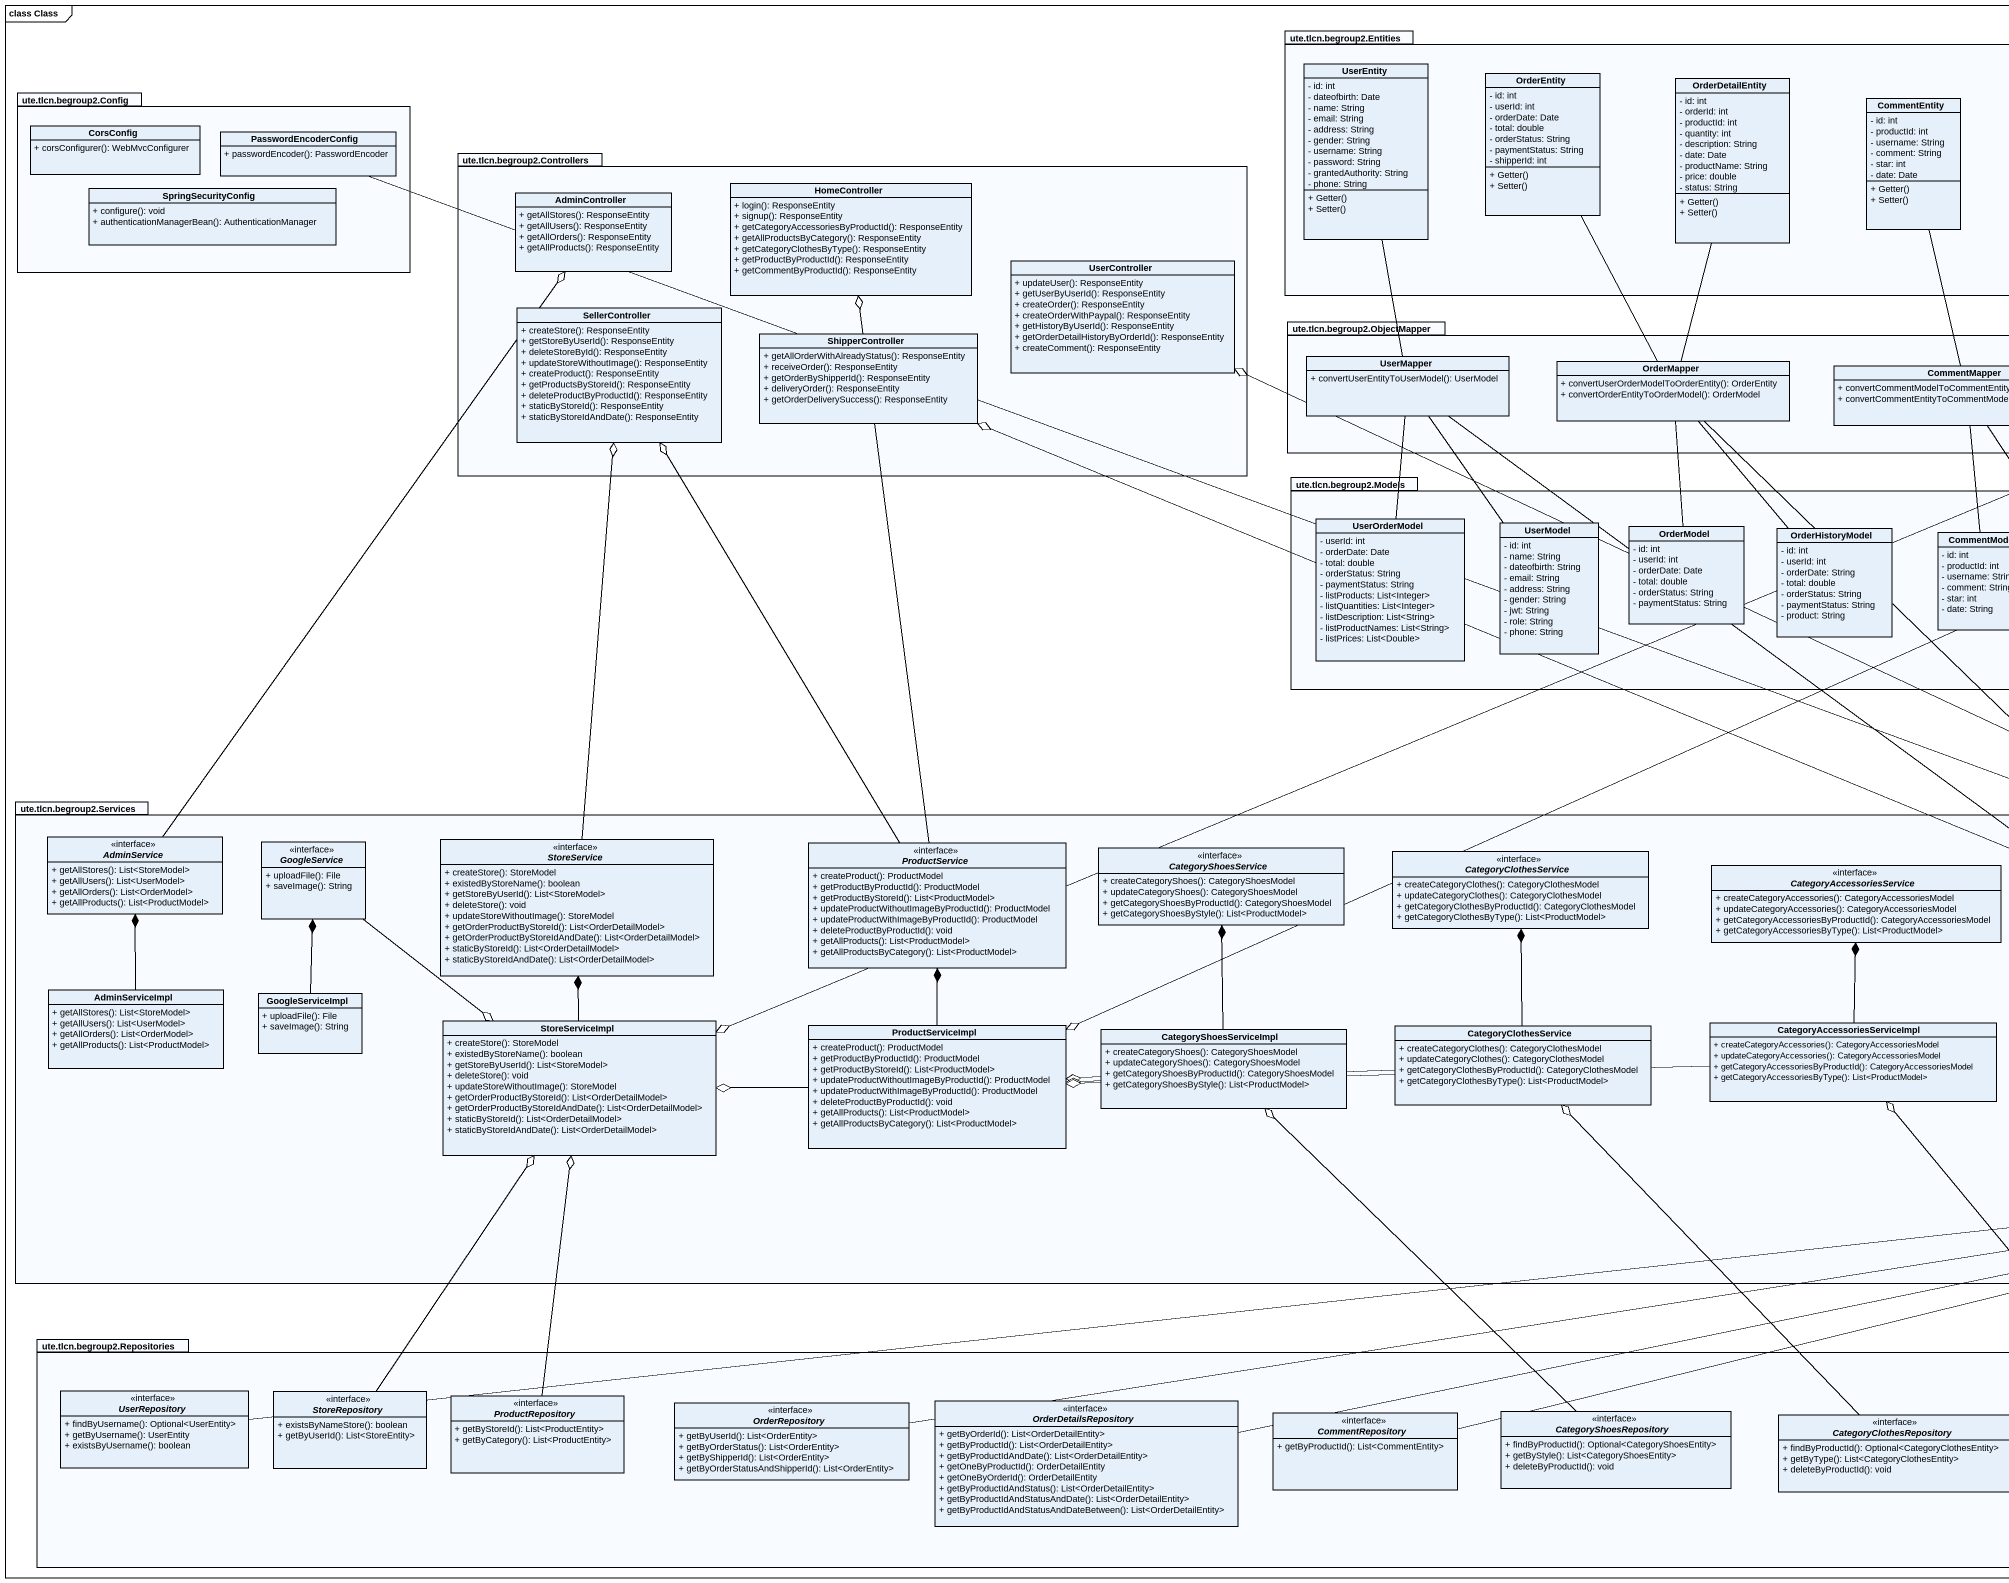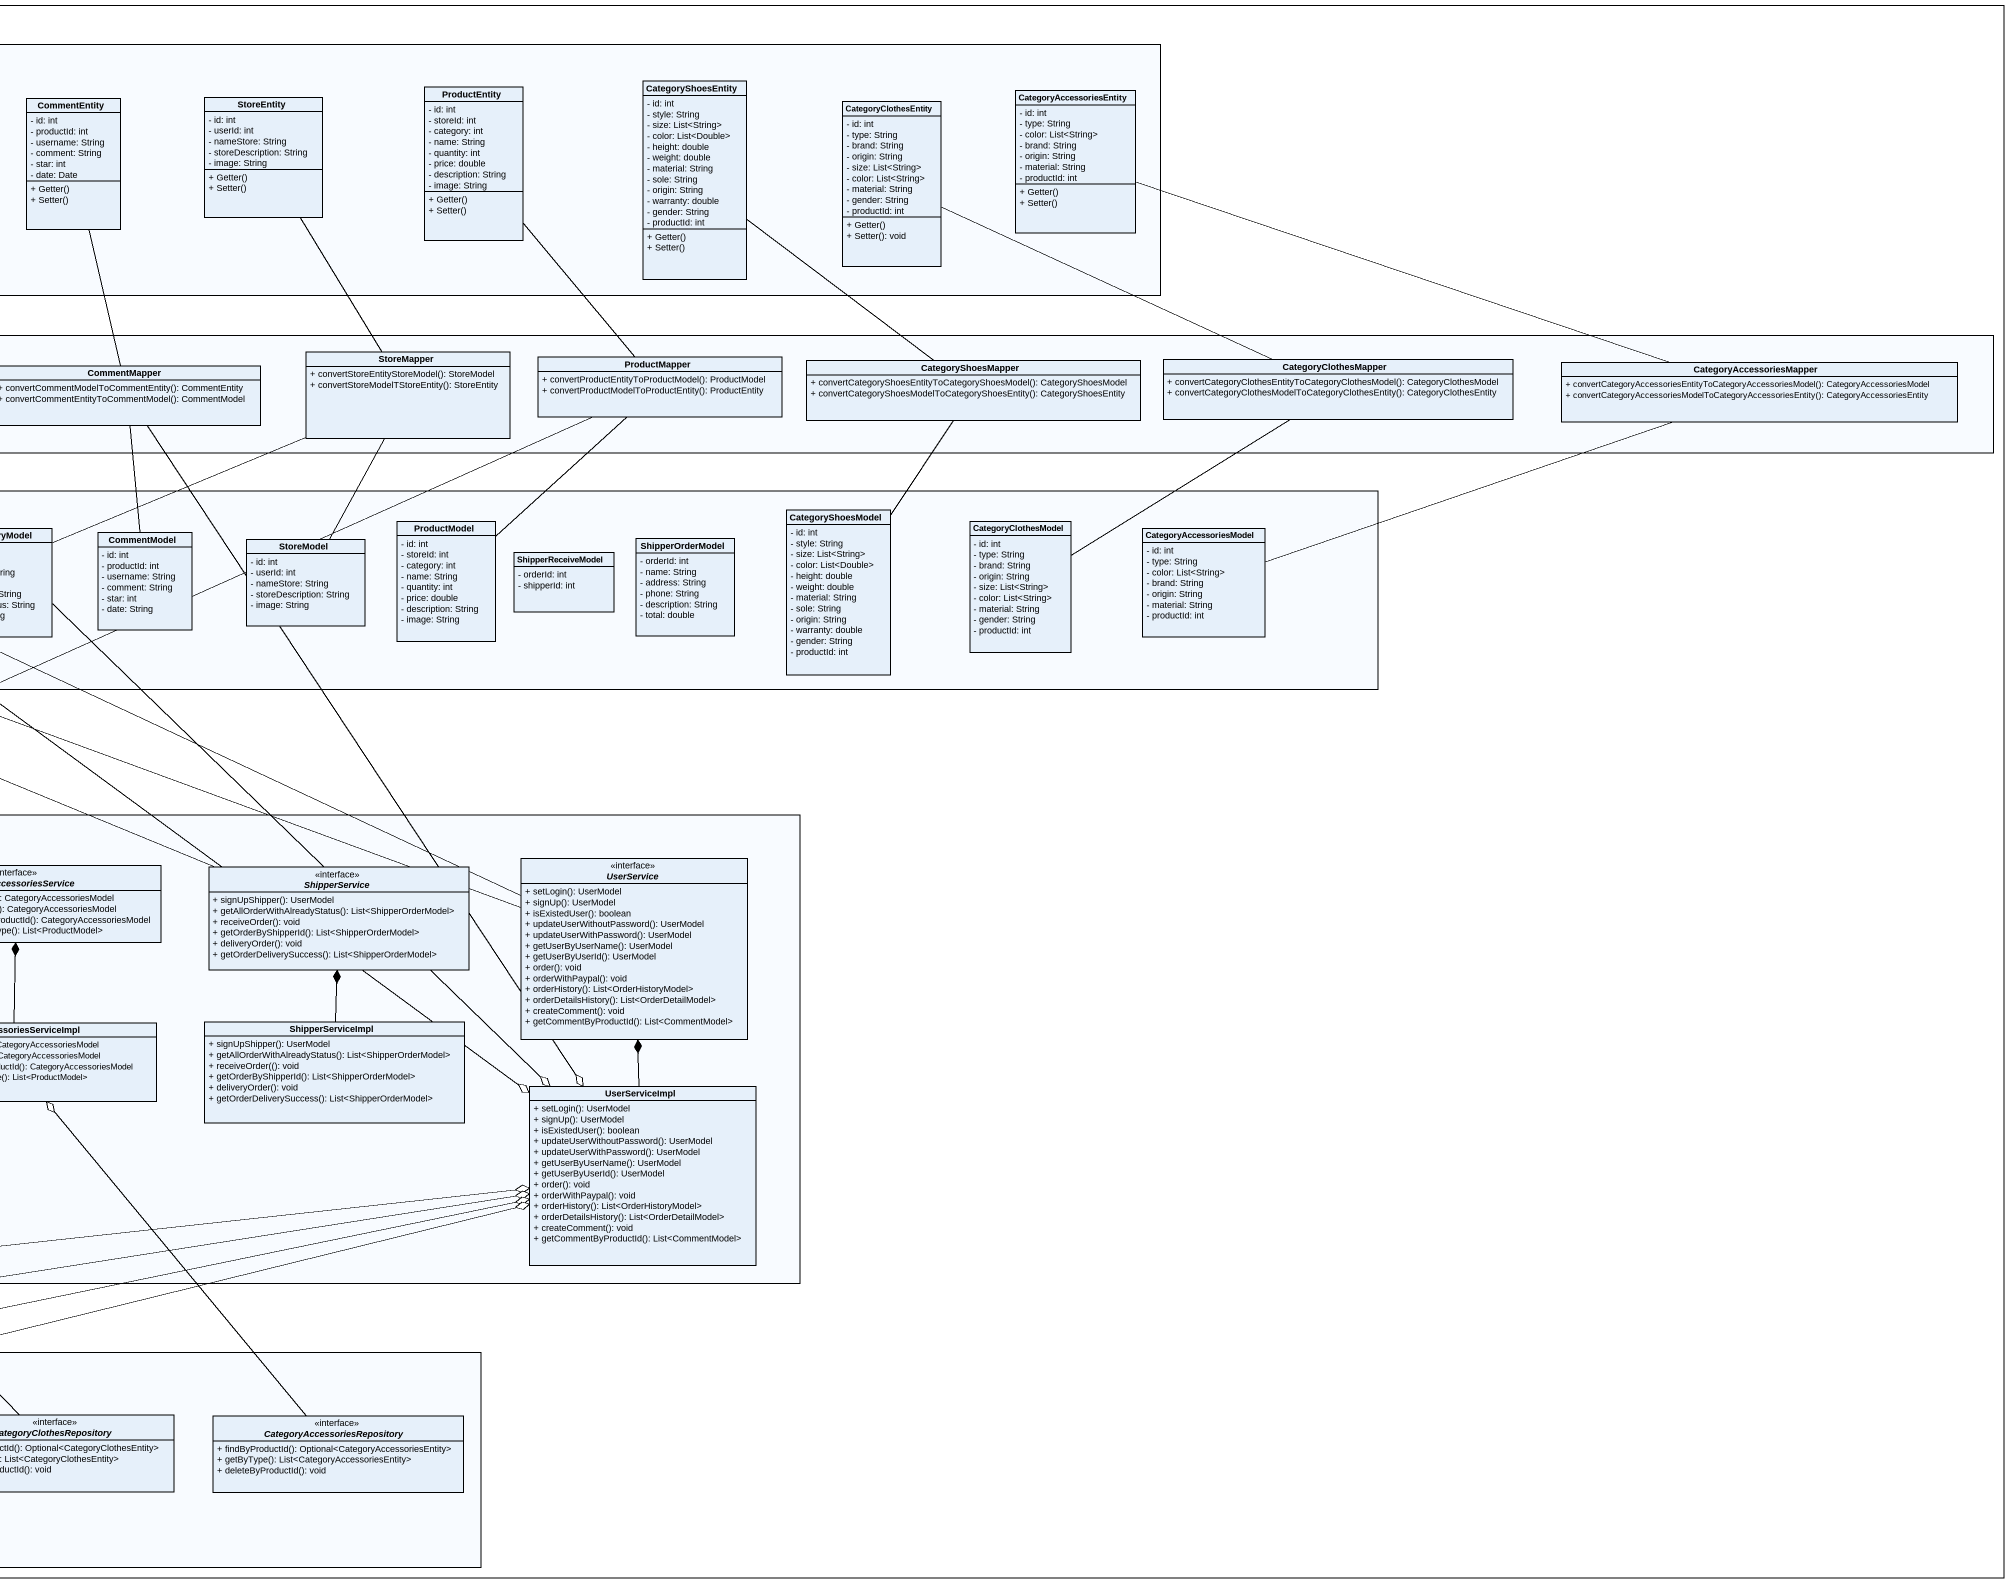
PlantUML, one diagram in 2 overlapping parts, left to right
@startuml
mainframe class Class
hide circle
hide empty members
skinparam classAttributeIconSize 0
package "ute.tlcn.begroup2.Entities" as ute_tlcn_begroup2_Entities {
  class UserEntity {
    - id: int
    - dateofbirth: Date
    - name: String
    - email: String
    - address: String
    - gender: String
    - username: String
    - password: String
    - grantedAuthority: String
    - phone: String
    + Getter()
    + Setter()
  }
  class OrderEntity {
    - id: int
    - userId: int
    - orderDate: Date
    - total: double
    - orderStatus: String
    - paymentStatus: String
    - shipperId: int
    + Getter()
    + Setter()
  }
  class OrderDetailEntity {
    - id: int
    - orderId: int
    - productId: int
    - quantity: int
    - description: String
    - date: Date
    - productName: String
    - price: double
    - status: String
    + Getter()
    + Setter()
  }
  class ProductEntity {
    - id: int
    - storeId: int
    - category: int
    - name: String
    - quantity: int
    - price: double
    - description: String
    - image: String
    + Getter()
    + Setter()
  }
  class CategoryShoesEntity {
    - id: int
    - style: String
    - size: List<String>
    - color: List<Double>
    - height: double
    - weight: double
    - material: String
    - sole: String
    - origin: String
    - warranty: double
    - gender: String
    - productId: int
    + Getter()
    + Setter()
  }
  class CommentEntity {
    - id: int
    - productId: int
    - username: String
    - comment: String
    - star: int
    - date: Date
    + Getter()
    + Setter()
  }
  class StoreEntity {
    - id: int
    - userId: int
    - nameStore: String
    - storeDescription: String
    - image: String
    + Getter()
    + Setter()
  }
  class CategoryClothesEntity {
    - id: int
    - type: String
    - brand: String
    - origin: String
    - size: List<String>
    - color: List<String>
    - material: String
    - gender: String
    - productId: int
    + Getter()
    + Setter(): void
  }
  class CategoryAccessoriesEntity {
    - id: int
    - type: String
    - color: List<String>
    - brand: String
    - origin: String
    - material: String
    - productId: int
    + Getter()
    + Setter()
  }
}
package "ute.tlcn.begroup2.Config" as ute_tlcn_begroup2_Config {
  class CorsConfig {
    + corsConfigurer(): WebMvcConfigurer
  }
  class PasswordEncoderConfig {
    + passwordEncoder(): PasswordEncoder
  }
  class SpringSecurityConfig {
    + configure(): void
    + authenticationManagerBean(): AuthenticationManager
  }
}
package "ute.tlcn.begroup2.Controllers" as ute_tlcn_begroup2 {
  class AdminController {
    + getAllStores(): ResponseEntity
    + getAllUsers(): ResponseEntity
    + getAllOrders(): ResponseEntity
    + getAllProducts(): ResponseEntity
  }
  class HomeController {
    + login(): ResponseEntity
    + signup(): ResponseEntity
    + getCategoryAccessoriesByProductId(): ResponseEntity
    + getAllProductsByCategory(): ResponseEntity
    + getCategoryClothesByType(): ResponseEntity
    + getProductByProductId(): ResponseEntity
    + getCommentByProductId(): ResponseEntity
  }
  class UserController {
    + updateUser(): ResponseEntity
    + getUserByUserId(): ResponseEntity
    + createOrder(): ResponseEntity
    + createOrderWithPaypal(): ResponseEntity
    + getHistoryByUserId(): ResponseEntity
    + getOrderDetailHistoryByOrderId(): ResponseEntity
    + createComment(): ResponseEntity
  }
  class SellerController {
    + createStore(): ResponseEntity
    + getStoreByUserId(): ResponseEntity
    + deleteStoreById(): ResponseEntity
    + updateStoreWithoutImage(): ResponseEntity
    + createProduct(): ResponseEntity
    + getProductsByStoreId(): ResponseEntity
    + deleteProductByProductId(): ResponseEntity
    + staticByStoreId(): ResponseEntity
    + staticByStoreIdAndDate(): ResponseEntity
  }
  class ShipperController {
    + getAllOrderWithAlreadyStatus(): ResponseEntity
    + receiveOrder(): ResponseEntity
    + getOrderByShipperId(): ResponseEntity
    + deliveryOrder(): ResponseEntity
    + getOrderDeliverySuccess(): ResponseEntity
  }
}
package "ute.tlcn.begroup2.ObjectMapper" as ute_tlcn_begroup2_2 {
  class UserMapper {
    + convertUserEntityToUserModel(): UserModel
  }
  class StoreMapper {
    + convertStoreEntityStoreModel(): StoreModel
    + convertStoreModelTStoreEntity(): StoreEntity
  }
  class ProductMapper {
    + convertProductEntityToProductModel(): ProductModel
    + convertProductModelToProductEntity(): ProductEntity
  }
  class CategoryClothesMapper {
    + convertCategoryClothesEntityToCategoryClothesModel(): CategoryClothesModel
    + convertCategoryClothesModelToCategoryClothesEntity(): CategoryClothesEntity
  }
  class OrderMapper {
    + convertUserOrderModelToOrderEntity(): OrderEntity
    + convertOrderEntityToOrderModel(): OrderModel
  }
  class CommentMapper {
    + convertCommentModelToCommentEntity(): CommentEntity
    + convertCommentEntityToCommentModel(): CommentModel
  }
  class CategoryShoesMapper {
    + convertCategoryShoesEntityToCategoryShoesModel(): CategoryShoesModel
    + convertCategoryShoesModelToCategoryShoesEntity(): CategoryShoesEntity
  }
  class CategoryAccessoriesMapper {
    + convertCategoryAccessoriesEntityToCategoryAccessoriesModel(): CategoryAccessoriesModel
    + convertCategoryAccessoriesModelToCategoryAccessoriesEntity(): CategoryAccessoriesEntity
  }
}
package "ute.tlcn.begroup2.Models" as ute_tlcn_begroup2_Models {
  class CategoryShoesModel {
    - id: int
    - style: String
    - size: List<String>
    - color: List<Double>
    - height: double
    - weight: double
    - material: String
    - sole: String
    - origin: String
    - warranty: double
    - gender: String
    - productId: int
  }
  class UserOrderModel {
    - userId: int
    - orderDate: Date
    - total: double
    - orderStatus: String
    - paymentStatus: String
    - listProducts: List<Integer>
    - listQuantities: List<Integer>
    - listDescription: List<String>
    - listProductNames: List<String>
    - listPrices: List<Double>
  }
  class UserModel {
    - id: int
    - name: String
    - dateofbirth: String
    - email: String
    - address: String
    - gender: String
    - jwt: String
    - role: String
    - phone: String
  }
  class OrderModel {
    - id: int
    - userId: int
    - orderDate: Date
    - total: double
    - orderStatus: String
    - paymentStatus: String
  }
  class OrderHistoryModel {
    - id: int
    - userId: int
    - orderDate: String
    - total: double
    - orderStatus: String
    - paymentStatus: String
    - product: String
  }
  class CommentModel {
    - id: int
    - productId: int
    - username: String
    - comment: String
    - star: int
    - date: String
  }
  class StoreModel {
    - id: int
    - userId: int
    - nameStore: String
    - storeDescription: String
    - image: String
  }
  class ProductModel {
    - id: int
    - storeId: int
    - category: int
    - name: String
    - quantity: int
    - price: double
    - description: String
    - image: String
  }
  class ShipperReceiveModel {
    - orderId: int
    - shipperId: int
  }
  class ShipperOrderModel {
    - orderId: int
    - name: String
    - address: String
    - phone: String
    - description: String
    - total: double
  }
  class CategoryClothesModel {
    - id: int
    - type: String
    - brand: String
    - origin: String
    - size: List<String>
    - color: List<String>
    - material: String
    - gender: String
    - productId: int
  }
  class CategoryAccessoriesModel {
    - id: int
    - type: String
    - color: List<String>
    - brand: String
    - origin: String
    - material: String
    - productId: int
  }
}
package "ute.tlcn.begroup2.Services" as ute_tlcn_begroup2_Services {
  interface AdminService <<interface>> {
    + getAllStores(): List<StoreModel>
    + getAllUsers(): List<UserModel>
    + getAllOrders(): List<OrderModel>
    + getAllProducts(): List<ProductModel>
  }
  interface GoogleService <<interface>> {
    + uploadFile(): File
    + saveImage(): String
  }
  interface StoreService <<interface>> {
    + createStore(): StoreModel
    + existedByStoreName(): boolean
    + getStoreByUserId(): List<StoreModel>
    + deleteStore(): void
    + updateStoreWithoutImage(): StoreModel
    + getOrderProductByStoreId(): List<OrderDetailModel>
    + getOrderProductByStoreIdAndDate(): List<OrderDetailModel>
    + staticByStoreId(): List<OrderDetailModel>
    + staticByStoreIdAndDate(): List<OrderDetailModel>
  }
  interface ProductService <<interface>> {
    + createProduct(): ProductModel
    + getProductByProductId(): ProductModel
    + getProductByStoreId(): List<ProductModel>
    + updateProductWithoutImageByProductId(): ProductModel
    + updateProductWithImageByProductId(): ProductModel
    + deleteProductByProductId(): void
    + getAllProducts(): List<ProductModel>
    + getAllProductsByCategory(): List<ProductModel>
  }
  interface CategoryShoesService <<interface>> {
    + createCategoryShoes(): CategoryShoesModel
    + updateCategoryShoes(): CategoryShoesModel
    + getCategoryShoesByProductId(): CategoryShoesModel
    + getCategoryShoesByStyle(): List<ProductModel>
  }
  interface CategoryClothesService <<interface>> {
    + createCategoryClothes(): CategoryClothesModel
    + updateCategoryClothes(): CategoryClothesModel
    + getCategoryClothesByProductId(): CategoryClothesModel
    + getCategoryClothesByType(): List<ProductModel>
  }
  interface UserService <<interface>> {
    + setLogin(): UserModel
    + signUp(): UserModel
    + isExistedUser(): boolean
    + updateUserWithoutPassword(): UserModel
    + updateUserWithPassword(): UserModel
    + getUserByUserName(): UserModel
    + getUserByUserId(): UserModel
    + order(): void
    + orderWithPaypal(): void
    + orderHistory(): List<OrderHistoryModel>
    + orderDetailsHistory(): List<OrderDetailModel>
    + createComment(): void
    + getCommentByProductId(): List<CommentModel>
  }
  interface CategoryAccessoriesService <<interface>> {
    + createCategoryAccessories(): CategoryAccessoriesModel
    + updateCategoryAccessories(): CategoryAccessoriesModel
    + getCategoryAccessoriesByProductId(): CategoryAccessoriesModel
    + getCategoryAccessoriesByType(): List<ProductModel>
  }
  interface ShipperService <<interface>> {
    + signUpShipper(): UserModel
    + getAllOrderWithAlreadyStatus(): List<ShipperOrderModel>
    + receiveOrder(): void
    + getOrderByShipperId(): List<ShipperOrderModel>
    + deliveryOrder(): void
    + getOrderDeliverySuccess(): List<ShipperOrderModel>
  }
  class AdminServiceImpl {
    + getAllStores(): List<StoreModel>
    + getAllUsers(): List<UserModel>
    + getAllOrders(): List<OrderModel>
    + getAllProducts(): List<ProductModel>
  }
  class GoogleServiceImpl {
    + uploadFile(): File
    + saveImage(): String
  }
  class StoreServiceImpl {
    + createStore(): StoreModel
    + existedByStoreName(): boolean
    + getStoreByUserId(): List<StoreModel>
    + deleteStore(): void
    + updateStoreWithoutImage(): StoreModel
    + getOrderProductByStoreId(): List<OrderDetailModel>
    + getOrderProductByStoreIdAndDate(): List<OrderDetailModel>
    + staticByStoreId(): List<OrderDetailModel>
    + staticByStoreIdAndDate(): List<OrderDetailModel>
  }
  class ProductServiceImpl {
    + createProduct(): ProductModel
    + getProductByProductId(): ProductModel
    + getProductByStoreId(): List<ProductModel>
    + updateProductWithoutImageByProductId(): ProductModel
    + updateProductWithImageByProductId(): ProductModel
    + deleteProductByProductId(): void
    + getAllProducts(): List<ProductModel>
    + getAllProductsByCategory(): List<ProductModel>
  }
  class CategoryShoesServiceImpl {
    + createCategoryShoes(): CategoryShoesModel
    + updateCategoryShoes(): CategoryShoesModel
    + getCategoryShoesByProductId(): CategoryShoesModel
    + getCategoryShoesByStyle(): List<ProductModel>
  }
  class "CategoryClothesService" as CategoryClothesService_2 {
    + createCategoryClothes(): CategoryClothesModel
    + updateCategoryClothes(): CategoryClothesModel
    + getCategoryClothesByProductId(): CategoryClothesModel
    + getCategoryClothesByType(): List<ProductModel>
  }
  class "CategoryAccessoriesServiceImpl" as CategoryAccessoriesServiceIm {
    + createCategoryAccessories(): CategoryAccessoriesModel
    + updateCategoryAccessories(): CategoryAccessoriesModel
    + getCategoryAccessoriesByProductId(): CategoryAccessoriesModel
    + getCategoryAccessoriesByType(): List<ProductModel>
  }
  class ShipperServiceImpl {
    + signUpShipper(): UserModel
    + getAllOrderWithAlreadyStatus(): List<ShipperOrderModel>
    + receiveOrder((): void
    + getOrderByShipperId(): List<ShipperOrderModel>
    + deliveryOrder(): void
    + getOrderDeliverySuccess(): List<ShipperOrderModel>
  }
  class UserServiceImpl {
    + setLogin(): UserModel
    + signUp(): UserModel
    + isExistedUser(): boolean
    + updateUserWithoutPassword(): UserModel
    + updateUserWithPassword(): UserModel
    + getUserByUserName(): UserModel
    + getUserByUserId(): UserModel
    + order(): void
    + orderWithPaypal(): void
    + orderHistory(): List<OrderHistoryModel>
    + orderDetailsHistory(): List<OrderDetailModel>
    + createComment(): void
    + getCommentByProductId(): List<CommentModel>
  }
}
package "ute.tlcn.begroup2.Repositories" as ute_tlcn_begroup2_3 {
  interface UserRepository <<interface>> {
    + findByUsername(): Optional<UserEntity>
    + getByUsername(): UserEntity
    + existsByUsername(): boolean
  }
  interface StoreRepository <<interface>> {
    + existsByNameStore(): boolean
    + getByUserId(): List<StoreEntity>
  }
  interface ProductRepository <<interface>> {
    + getByStoreId(): List<ProductEntity>
    + getByCategory(): List<ProductEntity>
  }
  interface OrderRepository <<interface>> {
    + getByUserId(): List<OrderEntity>
    + getByOrderStatus(): List<OrderEntity>
    + getByShipperId(): List<OrderEntity>
    + getByOrderStatusAndShipperId(): List<OrderEntity>
  }
  interface OrderDetailsRepository <<interface>> {
    + getByOrderId(): List<OrderDetailEntity>
    + getByProductId(): List<OrderDetailEntity>
    + getByProductIdAndDate(): List<OrderDetailEntity>
    + getOneByProductId(): OrderDetailEntity
    + getOneByOrderId(): OrderDetailEntity
    + getByProductIdAndStatus(): List<OrderDetailEntity>
    + getByProductIdAndStatusAndDate(): List<OrderDetailEntity>
    + getByProductIdAndStatusAndDateBetween(): List<OrderDetailEntity>
  }
  interface CommentRepository <<interface>> {
    + getByProductId(): List<CommentEntity>
  }
  interface CategoryShoesRepository <<interface>> {
    + findByProductId(): Optional<CategoryShoesEntity>
    + getByStyle(): List<CategoryShoesEntity>
    + deleteByProductId(): void
  }
  interface CategoryClothesRepository <<interface>> {
    + findByProductId(): Optional<CategoryClothesEntity>
    + getByType(): List<CategoryClothesEntity>
    + deleteByProductId(): void
  }
  interface "CategoryAccessoriesRepository" as CategoryAccessoriesRepositor <<interface>> {
    + findByProductId(): Optional<CategoryAccessoriesEntity>
    + getByType(): List<CategoryAccessoriesEntity>
    + deleteByProductId(): void
  }
}
UserEntity -- UserMapper
OrderEntity -- OrderMapper
OrderDetailEntity -- OrderMapper
ProductEntity -- ProductMapper
CategoryShoesEntity -- CategoryShoesMapper
CommentEntity -- CommentMapper
StoreEntity -- StoreMapper
CategoryClothesEntity -right- CategoryClothesMapper
CategoryAccessoriesEntity -right- CategoryAccessoriesMapper
PasswordEncoderConfig -right- UserService
UserMapper --o UserServiceImpl
StoreMapper -- StoreModel
StoreMapper -left-o StoreServiceImpl
ProductMapper -- ProductModel
ProductMapper -left-o ProductServiceImpl
OrderMapper -- OrderModel
OrderMapper -- OrderHistoryModel
OrderMapper --o UserServiceImpl
CommentMapper --o UserServiceImpl
CategoryShoesMapper -- CategoryShoesModel
UserOrderModel -up- UserMapper
UserModel -up- UserMapper
CommentModel -up- CommentMapper
CategoryClothesModel -up- CategoryClothesMapper
CategoryAccessoriesModel -right- CategoryAccessoriesMapper
AdminService -up-o AdminController
GoogleService --o StoreServiceImpl
StoreService -up-o SellerController
ProductService -up-o HomeController
ProductService -up-o SellerController
UserService -left-o UserController
ShipperService -left-o ShipperController
AdminServiceImpl -up-* AdminService
GoogleServiceImpl -up-* GoogleService
StoreServiceImpl -up-* StoreService
ProductServiceImpl -up-* ProductService
ProductServiceImpl -left-o StoreServiceImpl
CategoryShoesServiceImpl -up-* CategoryShoesService
CategoryShoesServiceImpl -left-o ProductServiceImpl
CategoryClothesService_2 -up-* CategoryClothesService
CategoryClothesService_2 -left-o ProductServiceImpl
CategoryAccessoriesServiceIm -up-* CategoryAccessoriesService
CategoryAccessoriesServiceIm -left-o ProductServiceImpl
ShipperServiceImpl -up-* ShipperService
UserServiceImpl -up-* UserService
UserRepository -right-o UserServiceImpl
StoreRepository -up-o StoreServiceImpl
ProductRepository -up-o StoreServiceImpl
OrderRepository -right-o UserServiceImpl
OrderDetailsRepository -right-o UserServiceImpl
CommentRepository -right-o UserServiceImpl
CategoryShoesRepository -up-o CategoryShoesServiceImpl
CategoryClothesRepository -up-o CategoryClothesService_2
CategoryAccessoriesRepositor -up-o CategoryAccessoriesServiceIm
@enduml
